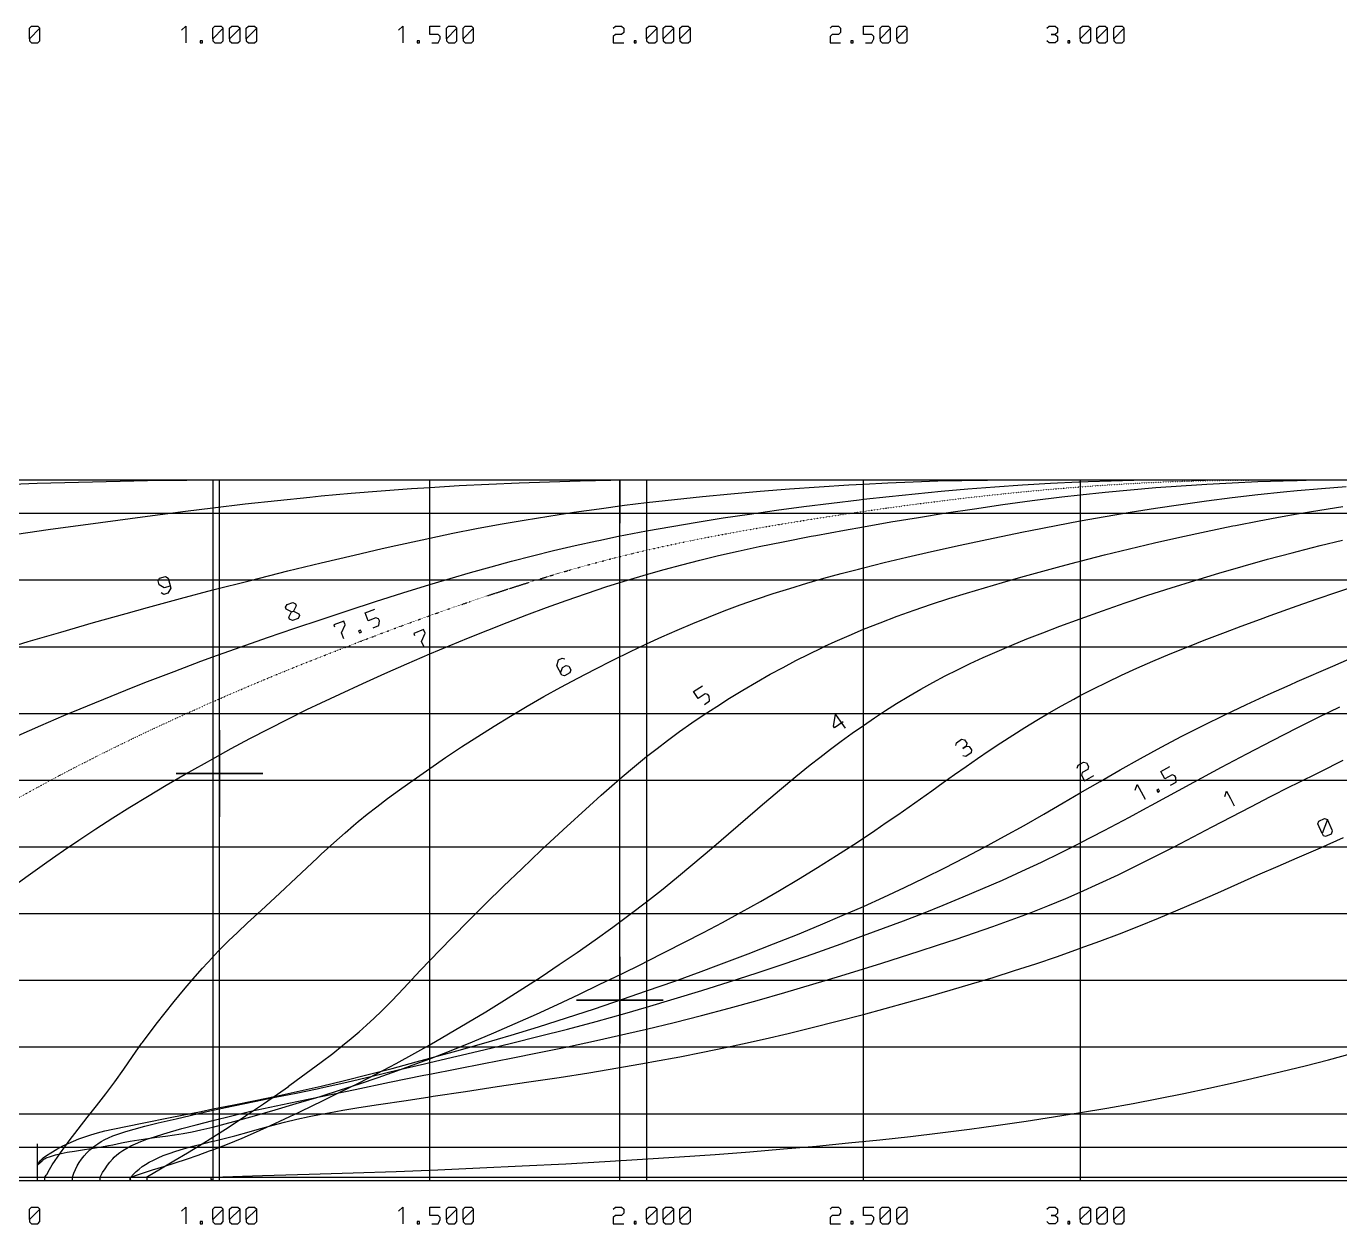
# Model space of a CAD drawing. Header units: millimetres. Extents: x -75152 to 353425, y 12138 to 222005.
# Drawn here: x 190483 to 210168, y 131569 to 149519 of the extents above; entities that cross this region are included whole.
import ezdxf

# ---------------------------------------------------------------- set-up
doc = ezdxf.new("R2010")
doc.units = ezdxf.units.MM
doc.linetypes.add('ACAD_ISO02W100', pattern=[15, 12, -3])
doc.linetypes.add('ACAD_ISO07W100', pattern=[3.5, 0.5, -3])
doc.layers.add('11', color=7, linetype='Continuous')

# ---------------------------------------------------------------- blocks, each defined once
blk = doc.blocks.new('A$C3242291E')
at = {"layer": '11', "color": 7, "linetype": 'Continuous'}
for points in [[(12305, 42462), (12305, 42619), (12305, 42619), (12337, 42649), (12337, 42649), (12430, 42649), (12430, 42649), (12462, 42619), (12462, 42619), (12305, 42462), (12305, 42462), (12305, 42429), (12305, 42429), (12337, 42399), (12337, 42399), (12430, 42399), (12430, 42399), (12462, 42432), (12462, 42432), (12462, 42619)], [(12305, 42462), (12305, 42619), (12305, 42619), (12337, 42649), (12337, 42649), (12430, 42649), (12430, 42649), (12462, 42619), (12462, 42619), (12305, 42462), (12305, 42462), (12305, 42429), (12305, 42429), (12337, 42399), (12337, 42399), (12430, 42399), (12430, 42399), (12462, 42432), (12462, 42432), (12462, 42619)], [(14587, 42589), (14650, 42649), (14650, 42649), (14650, 42524), (14650, 42399)], [(14587, 42589), (14650, 42649), (14650, 42649), (14650, 42524), (14650, 42399)], [(15055, 42462), (15055, 42619), (15055, 42619), (15087, 42649), (15087, 42649), (15180, 42649), (15180, 42649), (15212, 42619), (15212, 42619), (15055, 42462), (15055, 42462), (15055, 42429), (15055, 42429), (15087, 42399), (15087, 42399), (15180, 42399), (15180, 42399), (15212, 42432), (15212, 42432), (15212, 42619)], [(15055, 42462), (15055, 42619), (15055, 42619), (15087, 42649), (15087, 42649), (15180, 42649), (15180, 42649), (15212, 42619), (15212, 42619), (15055, 42462), (15055, 42462), (15055, 42429), (15055, 42429), (15087, 42399), (15087, 42399), (15180, 42399), (15180, 42399), (15212, 42432), (15212, 42432), (15212, 42619)], [(15305, 42462), (15305, 42619), (15305, 42619), (15337, 42649), (15337, 42649), (15430, 42649), (15430, 42649), (15462, 42619), (15462, 42619), (15305, 42462), (15305, 42462), (15305, 42429), (15305, 42429), (15337, 42399), (15337, 42399), (15430, 42399), (15430, 42399), (15462, 42432), (15462, 42432), (15462, 42619)], [(15305, 42462), (15305, 42619), (15305, 42619), (15337, 42649), (15337, 42649), (15430, 42649), (15430, 42649), (15462, 42619), (15462, 42619), (15305, 42462), (15305, 42462), (15305, 42429), (15305, 42429), (15337, 42399), (15337, 42399), (15430, 42399), (15430, 42399), (15462, 42432), (15462, 42432), (15462, 42619)], [(15555, 42462), (15555, 42619), (15555, 42619), (15587, 42649), (15587, 42649), (15680, 42649), (15680, 42649), (15712, 42619), (15712, 42619), (15555, 42462), (15555, 42462), (15555, 42429), (15555, 42429), (15587, 42399), (15587, 42399), (15680, 42399), (15680, 42399), (15712, 42432), (15712, 42432), (15712, 42619)], [(15555, 42462), (15555, 42619), (15555, 42619), (15587, 42649), (15587, 42649), (15680, 42649), (15680, 42649), (15712, 42619), (15712, 42619), (15555, 42462), (15555, 42462), (15555, 42429), (15555, 42429), (15587, 42399), (15587, 42399), (15680, 42399), (15680, 42399), (15712, 42432), (15712, 42432), (15712, 42619)], [(17837, 42589), (17900, 42649), (17900, 42649), (17900, 42524), (17900, 42399)], [(17837, 42589), (17900, 42649), (17900, 42649), (17900, 42524), (17900, 42399)], [(18337, 42399), (18430, 42399), (18430, 42399), (18462, 42462), (18462, 42462), (18462, 42494), (18462, 42494), (18430, 42524), (18430, 42524), (18305, 42524), (18305, 42524), (18305, 42649), (18305, 42649), (18462, 42649)], [(18337, 42399), (18430, 42399), (18430, 42399), (18462, 42462), (18462, 42462), (18462, 42494), (18462, 42494), (18430, 42524), (18430, 42524), (18305, 42524), (18305, 42524), (18305, 42649), (18305, 42649), (18462, 42649)], [(18555, 42462), (18555, 42619), (18555, 42619), (18587, 42649), (18587, 42649), (18680, 42649), (18680, 42649), (18712, 42619), (18712, 42619), (18555, 42462), (18555, 42462), (18555, 42429), (18555, 42429), (18587, 42399), (18587, 42399), (18680, 42399), (18680, 42399), (18712, 42432), (18712, 42432), (18712, 42619)], [(18555, 42462), (18555, 42619), (18555, 42619), (18587, 42649), (18587, 42649), (18680, 42649), (18680, 42649), (18712, 42619), (18712, 42619), (18555, 42462), (18555, 42462), (18555, 42429), (18555, 42429), (18587, 42399), (18587, 42399), (18680, 42399), (18680, 42399), (18712, 42432), (18712, 42432), (18712, 42619)], [(18805, 42462), (18805, 42619), (18805, 42619), (18837, 42649), (18837, 42649), (18930, 42649), (18930, 42649), (18962, 42619), (18962, 42619), (18805, 42462), (18805, 42462), (18805, 42429), (18805, 42429), (18837, 42399), (18837, 42399), (18930, 42399), (18930, 42399), (18962, 42432), (18962, 42432), (18962, 42619)], [(18805, 42462), (18805, 42619), (18805, 42619), (18837, 42649), (18837, 42649), (18930, 42649), (18930, 42649), (18962, 42619), (18962, 42619), (18805, 42462), (18805, 42462), (18805, 42429), (18805, 42429), (18837, 42399), (18837, 42399), (18930, 42399), (18930, 42399), (18962, 42432), (18962, 42432), (18962, 42619)], [(21055, 42619), (21087, 42649), (21087, 42649), (21180, 42649), (21180, 42649), (21212, 42619), (21212, 42619), (21212, 42557), (21212, 42557), (21180, 42524), (21180, 42524), (21087, 42524), (21087, 42524), (21055, 42494), (21055, 42494), (21055, 42399), (21055, 42399), (21212, 42399)], [(21055, 42619), (21087, 42649), (21087, 42649), (21180, 42649), (21180, 42649), (21212, 42619), (21212, 42619), (21212, 42557), (21212, 42557), (21180, 42524), (21180, 42524), (21087, 42524), (21087, 42524), (21055, 42494), (21055, 42494), (21055, 42399), (21055, 42399), (21212, 42399)], [(21555, 42462), (21555, 42619), (21555, 42619), (21587, 42649), (21587, 42649), (21680, 42649), (21680, 42649), (21712, 42619), (21712, 42619), (21555, 42462), (21555, 42462), (21555, 42429), (21555, 42429), (21587, 42399), (21587, 42399), (21680, 42399), (21680, 42399), (21712, 42432), (21712, 42432), (21712, 42619)], [(21555, 42462), (21555, 42619), (21555, 42619), (21587, 42649), (21587, 42649), (21680, 42649), (21680, 42649), (21712, 42619), (21712, 42619), (21555, 42462), (21555, 42462), (21555, 42429), (21555, 42429), (21587, 42399), (21587, 42399), (21680, 42399), (21680, 42399), (21712, 42432), (21712, 42432), (21712, 42619)], [(21805, 42462), (21805, 42619), (21805, 42619), (21837, 42649), (21837, 42649), (21930, 42649), (21930, 42649), (21962, 42619), (21962, 42619), (21805, 42462), (21805, 42462), (21805, 42429), (21805, 42429), (21837, 42399), (21837, 42399), (21930, 42399), (21930, 42399), (21962, 42432), (21962, 42432), (21962, 42619)], [(21805, 42462), (21805, 42619), (21805, 42619), (21837, 42649), (21837, 42649), (21930, 42649), (21930, 42649), (21962, 42619), (21962, 42619), (21805, 42462), (21805, 42462), (21805, 42429), (21805, 42429), (21837, 42399), (21837, 42399), (21930, 42399), (21930, 42399), (21962, 42432), (21962, 42432), (21962, 42619)], [(22055, 42462), (22055, 42619), (22055, 42619), (22087, 42649), (22087, 42649), (22180, 42649), (22180, 42649), (22212, 42619), (22212, 42619), (22055, 42462), (22055, 42462), (22055, 42429), (22055, 42429), (22087, 42399), (22087, 42399), (22180, 42399), (22180, 42399), (22212, 42432), (22212, 42432), (22212, 42619)], [(22055, 42462), (22055, 42619), (22055, 42619), (22087, 42649), (22087, 42649), (22180, 42649), (22180, 42649), (22212, 42619), (22212, 42619), (22055, 42462), (22055, 42462), (22055, 42429), (22055, 42429), (22087, 42399), (22087, 42399), (22180, 42399), (22180, 42399), (22212, 42432), (22212, 42432), (22212, 42619)], [(24305, 42619), (24337, 42649), (24337, 42649), (24430, 42649), (24430, 42649), (24462, 42619), (24462, 42619), (24462, 42557), (24462, 42557), (24430, 42524), (24430, 42524), (24337, 42524), (24337, 42524), (24305, 42494), (24305, 42494), (24305, 42399), (24305, 42399), (24462, 42399)], [(24305, 42619), (24337, 42649), (24337, 42649), (24430, 42649), (24430, 42649), (24462, 42619), (24462, 42619), (24462, 42557), (24462, 42557), (24430, 42524), (24430, 42524), (24337, 42524), (24337, 42524), (24305, 42494), (24305, 42494), (24305, 42399), (24305, 42399), (24462, 42399)], [(24837, 42399), (24930, 42399), (24930, 42399), (24962, 42462), (24962, 42462), (24962, 42494), (24962, 42494), (24930, 42524), (24930, 42524), (24805, 42524), (24805, 42524), (24805, 42649), (24805, 42649), (24962, 42649)], [(24837, 42399), (24930, 42399), (24930, 42399), (24962, 42462), (24962, 42462), (24962, 42494), (24962, 42494), (24930, 42524), (24930, 42524), (24805, 42524), (24805, 42524), (24805, 42649), (24805, 42649), (24962, 42649)], [(25055, 42462), (25055, 42619), (25055, 42619), (25087, 42649), (25087, 42649), (25180, 42649), (25180, 42649), (25212, 42619), (25212, 42619), (25055, 42462), (25055, 42462), (25055, 42429), (25055, 42429), (25087, 42399), (25087, 42399), (25180, 42399), (25180, 42399), (25212, 42432), (25212, 42432), (25212, 42619)], [(25055, 42462), (25055, 42619), (25055, 42619), (25087, 42649), (25087, 42649), (25180, 42649), (25180, 42649), (25212, 42619), (25212, 42619), (25055, 42462), (25055, 42462), (25055, 42429), (25055, 42429), (25087, 42399), (25087, 42399), (25180, 42399), (25180, 42399), (25212, 42432), (25212, 42432), (25212, 42619)], [(25305, 42462), (25305, 42619), (25305, 42619), (25337, 42649), (25337, 42649), (25430, 42649), (25430, 42649), (25462, 42619), (25462, 42619), (25305, 42462), (25305, 42462), (25305, 42429), (25305, 42429), (25337, 42399), (25337, 42399), (25430, 42399), (25430, 42399), (25462, 42432), (25462, 42432), (25462, 42619)], [(25305, 42462), (25305, 42619), (25305, 42619), (25337, 42649), (25337, 42649), (25430, 42649), (25430, 42649), (25462, 42619), (25462, 42619), (25305, 42462), (25305, 42462), (25305, 42429), (25305, 42429), (25337, 42399), (25337, 42399), (25430, 42399), (25430, 42399), (25462, 42432), (25462, 42432), (25462, 42619)], [(27555, 42619), (27587, 42649), (27587, 42649), (27680, 42649), (27680, 42649), (27712, 42619), (27712, 42619), (27712, 42557), (27712, 42557), (27680, 42524), (27680, 42524), (27617, 42524), (27617, 42524), (27680, 42524), (27680, 42524), (27712, 42494), (27712, 42494), (27712, 42432), (27712, 42432), (27680, 42399), (27680, 42399), (27587, 42399), (27587, 42399), (27555, 42432)], [(27555, 42619), (27587, 42649), (27587, 42649), (27680, 42649), (27680, 42649), (27712, 42619), (27712, 42619), (27712, 42557), (27712, 42557), (27680, 42524), (27680, 42524), (27617, 42524), (27617, 42524), (27680, 42524), (27680, 42524), (27712, 42494), (27712, 42494), (27712, 42432), (27712, 42432), (27680, 42399), (27680, 42399), (27587, 42399), (27587, 42399), (27555, 42432)], [(28055, 42462), (28055, 42619), (28055, 42619), (28087, 42649), (28087, 42649), (28180, 42649), (28180, 42649), (28212, 42619), (28212, 42619), (28055, 42462), (28055, 42462), (28055, 42429), (28055, 42429), (28087, 42399), (28087, 42399), (28180, 42399), (28180, 42399), (28212, 42432), (28212, 42432), (28212, 42619)], [(28055, 42462), (28055, 42619), (28055, 42619), (28087, 42649), (28087, 42649), (28180, 42649), (28180, 42649), (28212, 42619), (28212, 42619), (28055, 42462), (28055, 42462), (28055, 42429), (28055, 42429), (28087, 42399), (28087, 42399), (28180, 42399), (28180, 42399), (28212, 42432), (28212, 42432), (28212, 42619)], [(28305, 42462), (28305, 42619), (28305, 42619), (28337, 42649), (28337, 42649), (28430, 42649), (28430, 42649), (28462, 42619), (28462, 42619), (28305, 42462), (28305, 42462), (28305, 42429), (28305, 42429), (28337, 42399), (28337, 42399), (28430, 42399), (28430, 42399), (28462, 42432), (28462, 42432), (28462, 42619)], [(28305, 42462), (28305, 42619), (28305, 42619), (28337, 42649), (28337, 42649), (28430, 42649), (28430, 42649), (28462, 42619), (28462, 42619), (28305, 42462), (28305, 42462), (28305, 42429), (28305, 42429), (28337, 42399), (28337, 42399), (28430, 42399), (28430, 42399), (28462, 42432), (28462, 42432), (28462, 42619)], [(28555, 42462), (28555, 42619), (28555, 42619), (28587, 42649), (28587, 42649), (28680, 42649), (28680, 42649), (28712, 42619), (28712, 42619), (28555, 42462), (28555, 42462), (28555, 42429), (28555, 42429), (28587, 42399), (28587, 42399), (28680, 42399), (28680, 42399), (28712, 42432), (28712, 42432), (28712, 42619)], [(28555, 42462), (28555, 42619), (28555, 42619), (28587, 42649), (28587, 42649), (28680, 42649), (28680, 42649), (28712, 42619), (28712, 42619), (28555, 42462), (28555, 42462), (28555, 42429), (28555, 42429), (28587, 42399), (28587, 42399), (28680, 42399), (28680, 42399), (28712, 42432), (28712, 42432), (28712, 42619)], [(14867, 42399), (14900, 42399), (14900, 42399), (14900, 42432), (14900, 42432), (14867, 42432), (14867, 42432), (14867, 42399), (14867, 42399), (14900, 42399)], [(14867, 42399), (14900, 42399), (14900, 42399), (14900, 42432), (14900, 42432), (14867, 42432), (14867, 42432), (14867, 42399), (14867, 42399), (14900, 42399)], [(18117, 42399), (18150, 42399), (18150, 42399), (18150, 42432), (18150, 42432), (18117, 42432), (18117, 42432), (18117, 42399), (18117, 42399), (18150, 42399)], [(18117, 42399), (18150, 42399), (18150, 42399), (18150, 42432), (18150, 42432), (18117, 42432), (18117, 42432), (18117, 42399), (18117, 42399), (18150, 42399)], [(21367, 42399), (21400, 42399), (21400, 42399), (21400, 42432), (21400, 42432), (21367, 42432), (21367, 42432), (21367, 42399), (21367, 42399), (21400, 42399)], [(21367, 42399), (21400, 42399), (21400, 42399), (21400, 42432), (21400, 42432), (21367, 42432), (21367, 42432), (21367, 42399), (21367, 42399), (21400, 42399)], [(24617, 42399), (24650, 42399), (24650, 42399), (24650, 42432), (24650, 42432), (24617, 42432), (24617, 42432), (24617, 42399), (24617, 42399), (24650, 42399)], [(24617, 42399), (24650, 42399), (24650, 42399), (24650, 42432), (24650, 42432), (24617, 42432), (24617, 42432), (24617, 42399), (24617, 42399), (24650, 42399)], [(27867, 42399), (27900, 42399), (27900, 42399), (27900, 42432), (27900, 42432), (27867, 42432), (27867, 42432), (27867, 42399), (27867, 42399), (27900, 42399)], [(27867, 42399), (27900, 42399), (27900, 42399), (27900, 42432), (27900, 42432), (27867, 42432), (27867, 42432), (27867, 42399), (27867, 42399), (27900, 42399)], [(4990, 35849), (77855, 35849)], [(5255, 25350), (5255, 35360), (5811, 35412), (6372, 35460), (6938, 35505), (7509, 35547), (8084, 35586), (8555, 35616), (9261, 35657), (9982, 35695), (10719, 35731), (11467, 35763), (11805, 35777), (12423, 35799), (13043, 35817), (13666, 35832), (14075, 35839), (14663, 35846), (15008, 35848)], [(11805, 34992), (12586, 35104), (13373, 35213), (14075, 35308), (14645, 35381), (15055, 35432), (15539, 35489), (16024, 35542), (16510, 35592), (16680, 35608), (17126, 35649), (17578, 35685), (18033, 35719), (18305, 35737), (18746, 35764), (19193, 35787), (19646, 35806), (20102, 35822), (20560, 35834), (21019, 35843), (21475, 35848), (21520, 35848)], [(11805, 33277), (12289, 33425), (12775, 33569), (13265, 33711), (13756, 33849), (14075, 33937), (14568, 34071), (15055, 34200), (15617, 34343), (16181, 34484), (16680, 34606), (17172, 34723), (17592, 34821), (17799, 34867), (18190, 34953), (18305, 34977), (18653, 35050), (19004, 35119), (19360, 35185), (19721, 35248), (20089, 35308), (20463, 35365), (20842, 35418), (21223, 35468), (21555, 35509), (21971, 35556), (22392, 35600), (22820, 35641), (23255, 35679), (23696, 35714), (24139, 35746), (24584, 35774), (24805, 35786), (25172, 35805), (25549, 35820), (25918, 35833), (26278, 35842), (26663, 35847), (26836, 35848)], [(12138, 32017), (12478, 32167), (12824, 32316), (13175, 32463), (13529, 32608), (13860, 32741), (14075, 32825), (14473, 32979), (14876, 33130), (15055, 33196), (15464, 33343), (15874, 33486), (16285, 33625), (16680, 33757), (17084, 33891), (17491, 34024), (17902, 34155), (18305, 34279), (18611, 34370), (18917, 34459), (19224, 34545), (19533, 34629), (19845, 34711), (20161, 34789), (20483, 34865), (20811, 34937), (20837, 34942), (21136, 35004), (21448, 35064), (21555, 35085), (21933, 35153), (22314, 35218), (22702, 35279), (23098, 35338), (23502, 35395), (23912, 35450), (24326, 35502), (24740, 35551), (24805, 35558), (25192, 35601), (25581, 35641), (25972, 35679), (26370, 35713), (26774, 35745), (27187, 35774), (27607, 35798), (28032, 35818), (28055, 35819), (28175, 35824), (28515, 35835), (28855, 35843), (29196, 35848), (29311, 35848)], [(12034, 29733), (12286, 29917), (12568, 30119), (12703, 30214), (12818, 30294), (13047, 30450), (13301, 30619), (13556, 30783), (13813, 30945), (14075, 31105), (14357, 31273), (14641, 31437), (14928, 31599), (15055, 31670), (15331, 31821), (15609, 31971), (15892, 32119), (16177, 32264), (16464, 32406), (16680, 32509), (16958, 32639), (17302, 32796), (17634, 32946), (17962, 33091), (18305, 33240), (18595, 33362), (18885, 33482), (19176, 33598), (19467, 33713), (19760, 33825), (20055, 33935), (20352, 34043), (20653, 34148), (20959, 34249), (21268, 34347), (21555, 34433), (21817, 34507), (22082, 34578), (22353, 34647), (22632, 34714), (22926, 34781), (23244, 34849), (23602, 34923), (24023, 35004), (24093, 35018), (24522, 35097), (24805, 35148), (25216, 35220), (25629, 35288), (26045, 35354), (26467, 35418), (26896, 35480), (27334, 35538), (27778, 35593), (28055, 35625), (28430, 35664), (28808, 35700), (29187, 35733), (29568, 35761), (29950, 35786), (30332, 35806), (30715, 35823), (31097, 35835), (31305, 35840), (31442, 35843), (31788, 35848), (31908, 35848)], [(12425, 25350), (12425, 25582), (12466, 25618), (12496, 25644), (12503, 25650), (12523, 25666), (12530, 25670), (12544, 25679), (12555, 25685), (12623, 25708), (12697, 25730), (12780, 25750), (12874, 25770), (12984, 25789), (13129, 25810), (13262, 25830), (13386, 25850), (13491, 25870), (13555, 25884), (13685, 25911), (13816, 25935), (13948, 25957), (14080, 25977), (14213, 25996), (14345, 26014), (14479, 26034), (14612, 26054), (14745, 26078), (14877, 26105), (15010, 26135), (15055, 26147), (15368, 26230), (15680, 26317), (15991, 26408), (16302, 26500), (16612, 26593), (16680, 26613), (16969, 26704), (17252, 26796), (17531, 26892), (17811, 26991), (18095, 27094), (18305, 27172), (18626, 27297), (18946, 27426), (19266, 27561), (19585, 27699), (19904, 27842), (20222, 27988), (20539, 28137), (20856, 28288), (21172, 28442), (21487, 28597), (21555, 28631), (21839, 28774), (22123, 28919), (22407, 29066), (22691, 29217), (22975, 29371), (23260, 29530), (23545, 29694), (23831, 29863), (24116, 30037), (24401, 30217), (24661, 30385), (24805, 30480), (24977, 30596), (25148, 30713), (25318, 30831), (25489, 30950), (25659, 31069), (25829, 31190), (26000, 31311), (26171, 31432), (26343, 31553), (26516, 31673), (26691, 31792), (26866, 31909), (27044, 32025), (27223, 32138), (27404, 32248), (27586, 32356), (27771, 32461), (27956, 32563), (28055, 32615), (28252, 32717), (28458, 32819), (28674, 32922), (28902, 33025), (29144, 33132), (29404, 33242), (29689, 33358), (29913, 33447), (30230, 33569), (30468, 33658), (30757, 33764), (30899, 33816), (31305, 33962), (31603, 34066), (31901, 34168), (32201, 34268)], [(12425, 25350), (12425, 25582), (12444, 25608), (12472, 25645), (12493, 25668), (12512, 25686), (12532, 25702), (12555, 25718), (12560, 25721), (12625, 25761), (12718, 25816), (12808, 25865), (12887, 25904), (12966, 25939), (13048, 25972), (13135, 26004), (13227, 26034), (13328, 26063), (13437, 26091), (13555, 26119), (13998, 26207), (14439, 26295), (14880, 26384), (15055, 26420), (15371, 26483), (15687, 26546), (16003, 26611), (16319, 26679), (16635, 26752), (16680, 26763), (17030, 26846), (17383, 26935), (17740, 27028), (18102, 27126), (18305, 27181), (18709, 27293), (19115, 27408), (19524, 27528), (19937, 27653), (20354, 27785), (20774, 27922), (21195, 28064), (21555, 28188), (21976, 28337), (22375, 28482), (22598, 28565), (22678, 28594), (23077, 28746), (23455, 28893), (23815, 29037), (24159, 29179), (24488, 29319), (24805, 29457), (25112, 29596), (25418, 29738), (25722, 29884), (26023, 30034), (26323, 30188), (26621, 30345), (26917, 30507), (27212, 30671), (27506, 30839), (27800, 31010), (28055, 31158), (28353, 31330), (28654, 31502), (28958, 31674), (29266, 31842), (29579, 32008), (29897, 32170), (30219, 32327), (30544, 32481), (30871, 32631), (31199, 32778), (31305, 32825), (31837, 33059), (32294, 33257)], [(12538, 25350), (12538, 25399), (12547, 25412), (12559, 25429), (12565, 25439), (12607, 25512), (12647, 25580), (12772, 25762), (12902, 25941), (13036, 26118), (13173, 26293), (13312, 26468), (13449, 26646), (13585, 26828), (13719, 27016), (13852, 27207), (13988, 27400), (13995, 27410), (14075, 27518), (14205, 27692), (14339, 27863), (14475, 28033), (14613, 28201), (14755, 28367), (14900, 28530), (15048, 28691), (15055, 28698), (15171, 28819), (15291, 28941), (15422, 29067), (15574, 29209), (15780, 29397), (16060, 29653), (16304, 29882), (16384, 29957), (16623, 30184), (16680, 30238), (16868, 30409), (17038, 30560), (17163, 30669), (17233, 30728), (17367, 30837), (17512, 30951), (17672, 31072), (17850, 31203), (18056, 31350), (18305, 31524), (18543, 31688), (18782, 31848), (19024, 32005), (19269, 32159), (19515, 32309), (19764, 32456), (20015, 32600), (20268, 32740), (20524, 32877), (20782, 33011), (21041, 33143), (21057, 33150), (21304, 33272), (21555, 33390), (21784, 33496), (22015, 33598), (22247, 33698), (22481, 33794), (22718, 33886), (22959, 33976), (23203, 34061), (23450, 34144), (23701, 34223), (23956, 34300), (24213, 34374), (24471, 34444), (24732, 34513), (24805, 34532), (25117, 34610), (25453, 34691), (25826, 34777), (26253, 34872), (26751, 34978), (27205, 35072), (27309, 35093), (27691, 35168), (28055, 35236), (28428, 35302), (28803, 35365), (29181, 35425), (29562, 35481), (29944, 35534), (30329, 35583), (30714, 35629), (31100, 35670), (31305, 35690), (31671, 35722), (32040, 35751)], [(12952, 25350), (12953, 25366), (12953, 25383), (12951, 25399), (12972, 25455), (12996, 25511), (13023, 25565), (13053, 25618), (13087, 25668), (13125, 25717), (13167, 25763), (13213, 25806), (13261, 25847), (13267, 25852), (13284, 25865), (13331, 25898), (13382, 25930), (13436, 25960), (13493, 25988), (13555, 26015), (13644, 26047), (13750, 26081), (13878, 26118), (14036, 26160), (14236, 26210), (14505, 26274), (14944, 26375), (15055, 26400), (15366, 26467), (15678, 26531), (15990, 26594), (16303, 26657), (16616, 26723), (16680, 26736), (17061, 26822), (17445, 26911), (17833, 27004), (18225, 27097), (18305, 27116), (18710, 27211), (19118, 27307), (19530, 27406), (19947, 27509), (20370, 27618), (20798, 27732), (21230, 27853), (21555, 27947), (21967, 28070), (22381, 28196), (22795, 28327), (23212, 28462), (23630, 28602), (24051, 28747), (24473, 28896), (24805, 29018), (25105, 29129), (25405, 29242), (25704, 29357), (26002, 29475), (26299, 29597), (26594, 29722), (26888, 29850), (27181, 29982), (27471, 30119), (27760, 30259), (28047, 30403), (28055, 30407), (28414, 30595), (28790, 30794), (29049, 30934), (29121, 30973), (29757, 31319), (30172, 31544), (30549, 31744), (30934, 31944), (31305, 32132), (31625, 32291), (31946, 32446)], [(13819, 25350), (13817, 25355), (13816, 25361), (13815, 25367), (13815, 25373), (13815, 25380), (13816, 25386), (13817, 25391), (13818, 25397), (13819, 25399), (13984, 25453), (14151, 25506), (14319, 25558), (14490, 25612), (14661, 25667), (14834, 25727), (15007, 25790), (15055, 25808), (15276, 25894), (15493, 25983), (15708, 26076), (15921, 26172), (16133, 26271), (16347, 26372), (16562, 26476), (16680, 26533), (16959, 26669), (17238, 26808), (17519, 26952), (17800, 27102), (18084, 27257), (18305, 27382), (18587, 27544), (18868, 27709), (19147, 27878), (19424, 28049), (19700, 28224), (19973, 28402), (20245, 28583), (20515, 28767), (20782, 28954), (21048, 29145), (21311, 29340), (21555, 29525), (21777, 29701), (22004, 29886), (22247, 30088), (22527, 30326), (22927, 30669), (23218, 30918), (23259, 30953), (23548, 31197), (23794, 31401), (24009, 31577), (24151, 31690), (24309, 31812), (24471, 31933), (24637, 32052), (24805, 32169), (24972, 32282), (25138, 32391), (25302, 32495), (25484, 32605), (25665, 32711), (25846, 32812), (26029, 32910), (26215, 33004), (26405, 33097), (26601, 33188), (26807, 33279), (27027, 33373), (27254, 33465), (27494, 33559), (27750, 33656), (28055, 33768), (28389, 33888), (28727, 34004), (29069, 34119), (29416, 34231), (29770, 34342), (30130, 34451), (30495, 34557), (30862, 34659), (31231, 34757), (31305, 34776), (31651, 34864), (31986, 34945)], [(14070, 25350), (14070, 25399), (14071, 25398), (14071, 25399), (14071, 25399), (14071, 25399), (14070, 25400), (14070, 25400), (14070, 25400), (14070, 25401), (14070, 25401), (14070, 25402), (14070, 25402), (14070, 25402), (14071, 25403), (14071, 25403), (14071, 25404), (14071, 25405), (14072, 25405), (14073, 25406), (14074, 25407), (14075, 25408), (14272, 25523), (14471, 25641), (14674, 25761), (14882, 25888), (15055, 25998), (15297, 26152), (15546, 26316), (15816, 26498), (16023, 26640), (16187, 26757), (16190, 26759), (16304, 26844), (16680, 27123), (16851, 27253), (16997, 27369), (17127, 27475), (17247, 27577), (17360, 27678), (17471, 27780), (17581, 27887), (17735, 28042), (17916, 28230), (18098, 28424), (18168, 28498), (18305, 28644), (18631, 28979), (18899, 29253), (19143, 29497), (19411, 29759), (19683, 30021), (19975, 30297), (20307, 30604), (20699, 30963), (20876, 31123), (20995, 31229), (21188, 31397), (21374, 31554), (21555, 31701), (21712, 31825), (21871, 31945), (22050, 32077), (22232, 32206), (22419, 32333), (22606, 32455), (22798, 32577), (22996, 32697), (23200, 32817), (23409, 32935), (23600, 33039), (23793, 33140), (23987, 33238), (24182, 33333), (24227, 33355), (24382, 33426), (24589, 33518), (24805, 33610), (25055, 33709), (25308, 33805), (25564, 33896), (25823, 33984), (26085, 34069), (26350, 34151), (26618, 34232), (26889, 34312), (27163, 34390), (27438, 34466), (27714, 34542), (27991, 34616), (28055, 34633), (28420, 34727), (28790, 34818), (29165, 34907), (29548, 34993), (29939, 35077), (30342, 35160), (30383, 35168), (30733, 35236), (31081, 35301), (31305, 35341), (31646, 35398), (31990, 35452)], [(15055, 35849), (15055, 25349)], [(18305, 25349), (18305, 35849)], [(21155, 35848), (21155, 35199), (21155, 35848)], [(21555, 35849), (21555, 25349)], [(24805, 25349), (24805, 35849)], [(28055, 35849), (28055, 25349)], [(13365, 25350), (13367, 25368), (13366, 25388), (13365, 25399), (13402, 25465), (13439, 25523), (13475, 25576), (13512, 25624), (13549, 25667), (13555, 25674), (13577, 25696), (13616, 25732), (13660, 25766), (13708, 25799), (13764, 25832), (13828, 25866), (13895, 25897), (13974, 25930), (14068, 25965), (14181, 26004), (14318, 26047), (14418, 26077), (14588, 26125), (14803, 26183), (15055, 26249), (15338, 26319), (15623, 26386), (15909, 26448), (16196, 26508), (16484, 26566), (16680, 26605), (17189, 26711), (17700, 26819), (18217, 26924), (18305, 26942), (18710, 27021), (19117, 27101), (19528, 27181), (19946, 27264), (20372, 27351), (20806, 27445), (21246, 27544), (21555, 27617), (21967, 27718), (22380, 27823), (22794, 27932), (23210, 28046), (23627, 28164), (24047, 28288), (24468, 28415), (24805, 28520), (25083, 28607), (25361, 28695), (25639, 28784), (25917, 28874), (26194, 28965), (26471, 29059), (26746, 29155), (27021, 29254), (27295, 29356), (27567, 29463), (27837, 29574), (28055, 29668), (28338, 29797), (28620, 29930), (28902, 30067), (29182, 30207), (29464, 30351), (29746, 30498), (30032, 30647), (30320, 30798), (30611, 30950), (30906, 31101), (31202, 31252), (31305, 31303), (31648, 31474), (31992, 31646)], [(4990, 35349), (77855, 35349)], [(13824, 25350), (13822, 25356), (13821, 25362), (13821, 25369), (13821, 25375), (13821, 25381), (13821, 25388), (13822, 25394), (13824, 25399), (13864, 25442), (13906, 25482), (13951, 25519), (13998, 25555), (14048, 25589), (14103, 25622), (14163, 25654), (14233, 25687), (14312, 25720), (14400, 25754), (14500, 25787), (14616, 25823), (14753, 25860), (14922, 25903), (15055, 25935), (15087, 25942), (15224, 25976), (15383, 26018), (15598, 26078), (15720, 26113), (15938, 26173), (16131, 26223), (16316, 26267), (16498, 26306), (16680, 26342), (16795, 26364), (17003, 26402), (17244, 26442), (17536, 26487), (17950, 26549), (18305, 26602), (18357, 26610), (18839, 26683), (19318, 26755), (19788, 26824), (20245, 26893), (20690, 26962), (21125, 27034), (21555, 27110), (21661, 27129), (22054, 27203), (22400, 27271), (22740, 27341), (22991, 27395), (23331, 27471), (23679, 27553), (24037, 27640), (24411, 27734), (24805, 27837), (25130, 27925), (25455, 28015), (25779, 28106), (26103, 28200), (26426, 28295), (26749, 28392), (27070, 28493), (27391, 28597), (27711, 28705), (28028, 28819), (28055, 28829), (28348, 28935), (28641, 29046), (28933, 29161), (29226, 29280), (29520, 29403), (29815, 29531), (30114, 29661), (30414, 29794), (30717, 29927), (31022, 30060), (31305, 30182), (31653, 30334), (32001, 30490)], [(4990, 34349), (77855, 34349)], [(14417, 34258), (14326, 34233), (14326, 34233), (14249, 34277), (14249, 34277), (14233, 34337), (14233, 34337), (14256, 34375), (14256, 34375), (14345, 34399), (14345, 34399), (14385, 34378), (14385, 34378), (14426, 34226), (14426, 34226), (14382, 34150), (14382, 34150), (14321, 34133), (14321, 34133), (14281, 34156)], [(15055, 25349), (15053, 25349), (15051, 25350), (15049, 25350), (15048, 25350), (15046, 25351), (15045, 25351), (15043, 25352), (15042, 25353), (15040, 25354), (15039, 25355), (15038, 25356), (15037, 25357), (15036, 25358), (15035, 25359), (15034, 25360), (15034, 25361), (15033, 25363), (15032, 25364), (15032, 25366), (15031, 25367), (15031, 25368), (15031, 25370), (15030, 25371), (15030, 25373), (15030, 25374), (15030, 25376), (15030, 25377), (15031, 25379), (15031, 25380), (15031, 25381), (15032, 25383), (15032, 25384), (15033, 25386), (15034, 25387), (15034, 25388), (15035, 25389), (15036, 25391), (15037, 25392), (15038, 25393), (15039, 25394), (15040, 25395), (15042, 25396), (15043, 25396), (15045, 25397), (15046, 25398), (15048, 25398), (15049, 25399), (15051, 25399), (15053, 25399), (15055, 25399), (15800, 25420), (16497, 25440), (17160, 25462), (17800, 25484), (18429, 25509), (19057, 25536), (19692, 25566), (20345, 25599), (20929, 25631), (21496, 25665), (22047, 25701), (22582, 25739), (23102, 25778), (23608, 25820), (24101, 25864), (24582, 25910), (25051, 25958), (25509, 26009), (25956, 26062), (26394, 26118), (26822, 26176), (27242, 26237), (27654, 26300), (28058, 26365), (28455, 26433), (28845, 26504), (29229, 26577), (29607, 26653), (29980, 26731), (30347, 26812), (30710, 26895), (31069, 26980), (31423, 27068), (31773, 27158), (32120, 27250)], [(16235, 33872), (16156, 33911), (16156, 33911), (16146, 33942), (16146, 33942), (16167, 33981), (16167, 33981), (16255, 34010), (16255, 34010), (16295, 33992), (16295, 33992), (16305, 33961), (16305, 33961), (16266, 33882), (16266, 33882), (16345, 33843), (16345, 33843), (16355, 33815), (16355, 33815), (16334, 33773), (16334, 33773), (16247, 33744), (16247, 33744), (16205, 33764), (16205, 33764), (16196, 33793), (16196, 33793), (16235, 33872), (16235, 33872), (16266, 33882)], [(17456, 33634), (17543, 33667), (17543, 33667), (17551, 33737), (17551, 33737), (17539, 33768), (17539, 33768), (17498, 33784), (17498, 33784), (17381, 33739), (17381, 33739), (17337, 33856), (17337, 33856), (17484, 33912)], [(17017, 33466), (16984, 33555), (16984, 33555), (17039, 33675), (17039, 33675), (17017, 33734), (17017, 33734), (16870, 33677), (16870, 33677), (16880, 33649)], [(17251, 33556), (17281, 33567), (17281, 33567), (17270, 33598), (17270, 33598), (17239, 33586), (17239, 33586), (17251, 33556), (17251, 33556), (17281, 33567)], [(18221, 33340), (18184, 33427), (18184, 33427), (18235, 33550), (18235, 33550), (18210, 33607), (18210, 33607), (18066, 33545), (18066, 33545), (18077, 33518)], [(4990, 33349), (77855, 33349)], [(20267, 32953), (20293, 33037), (20293, 33037), (20348, 33067), (20348, 33067), (20391, 33056), (20391, 33056), (20420, 33000), (20420, 33000), (20407, 32956), (20407, 32956), (20325, 32913), (20325, 32913), (20283, 32924), (20283, 32924), (20208, 33063), (20208, 33063), (20233, 33150), (20233, 33150), (20288, 33179), (20288, 33179), (20332, 33166)], [(22422, 32485), (22500, 32535), (22500, 32535), (22493, 32605), (22493, 32605), (22475, 32633), (22475, 32633), (22432, 32640), (22432, 32640), (22327, 32572), (22327, 32572), (22259, 32677), (22259, 32677), (22391, 32763)], [(4990, 32349), (77855, 32349)], [(24502, 32225), (24373, 32133), (24373, 32133), (24356, 32158), (24356, 32158), (24385, 32332), (24385, 32332), (24458, 32231), (24530, 32129)], [(15155, 31449), (14505, 31449), (15805, 31449), (15155, 31449), (15155, 30799), (15155, 32099), (15155, 31449), (15155, 31449), (15155, 31449), (15155, 31449)], [(26189, 31866), (26198, 31909), (26198, 31909), (26275, 31961), (26275, 31961), (26318, 31955), (26318, 31955), (26354, 31904), (26354, 31904), (26346, 31859), (26346, 31859), (26294, 31823), (26294, 31823), (26346, 31859), (26346, 31859), (26389, 31852), (26389, 31852), (26425, 31801), (26425, 31801), (26417, 31756), (26417, 31756), (26341, 31703), (26341, 31703), (26295, 31711)], [(28010, 31530), (28023, 31572), (28023, 31572), (28103, 31618), (28103, 31618), (28146, 31609), (28146, 31609), (28177, 31555), (28177, 31555), (28166, 31510), (28166, 31510), (28085, 31464), (28085, 31464), (28072, 31422), (28072, 31422), (28120, 31339), (28120, 31339), (28256, 31418)], [(29409, 31272), (29490, 31316), (29490, 31316), (29489, 31387), (29489, 31387), (29473, 31415), (29473, 31415), (29430, 31426), (29430, 31426), (29321, 31366), (29321, 31366), (29261, 31476), (29261, 31476), (29399, 31551)], [(4990, 31349), (77855, 31349)], [(28879, 31200), (28905, 31282), (28905, 31282), (28965, 31173), (29025, 31063)], [(29216, 31167), (29244, 31182), (29244, 31182), (29229, 31211), (29229, 31211), (29200, 31195), (29200, 31195), (29216, 31167), (29216, 31167), (29244, 31182)], [(30220, 31101), (30248, 31183), (30248, 31183), (30306, 31073), (30363, 30962)], [(31681, 30550), (31615, 30693), (31615, 30693), (31632, 30734), (31632, 30734), (31716, 30773), (31716, 30773), (31758, 30759), (31758, 30759), (31681, 30550), (31681, 30550), (31694, 30521), (31694, 30521), (31736, 30507), (31736, 30507), (31820, 30545), (31820, 30545), (31836, 30588), (31836, 30588), (31758, 30759)], [(4990, 30349), (77855, 30349)], [(4990, 29349), (77855, 29349)], [(21155, 28049), (20505, 28049), (21805, 28049), (21155, 28049), (21155, 27399), (21155, 28699), (21155, 28049), (21155, 28049), (21155, 28049), (21155, 28049)], [(4990, 28349), (77855, 28349)], [(4990, 27349), (77855, 27349)], [(4990, 26349), (77855, 26349)], [(4990, 25849), (77855, 25849)], [(12425, 25349), (12425, 25899)], [(5255, 25399), (14075, 25399)], [(12425, 25399), (14075, 25399)], [(12425, 25399), (15055, 25399)], [(15055, 25399), (58155, 25399)], [(4990, 25349), (77855, 25349)], [(12305, 24762), (12305, 24919), (12305, 24919), (12337, 24949), (12337, 24949), (12430, 24949), (12430, 24949), (12462, 24919), (12462, 24919), (12305, 24762), (12305, 24762), (12305, 24729), (12305, 24729), (12337, 24699), (12337, 24699), (12430, 24699), (12430, 24699), (12462, 24732), (12462, 24732), (12462, 24919)], [(14587, 24889), (14650, 24949), (14650, 24949), (14650, 24824), (14650, 24699)], [(15055, 24762), (15055, 24919), (15055, 24919), (15087, 24949), (15087, 24949), (15180, 24949), (15180, 24949), (15212, 24919), (15212, 24919), (15055, 24762), (15055, 24762), (15055, 24729), (15055, 24729), (15087, 24699), (15087, 24699), (15180, 24699), (15180, 24699), (15212, 24732), (15212, 24732), (15212, 24919)], [(15305, 24762), (15305, 24919), (15305, 24919), (15337, 24949), (15337, 24949), (15430, 24949), (15430, 24949), (15462, 24919), (15462, 24919), (15305, 24762), (15305, 24762), (15305, 24729), (15305, 24729), (15337, 24699), (15337, 24699), (15430, 24699), (15430, 24699), (15462, 24732), (15462, 24732), (15462, 24919)], [(15555, 24762), (15555, 24919), (15555, 24919), (15587, 24949), (15587, 24949), (15680, 24949), (15680, 24949), (15712, 24919), (15712, 24919), (15555, 24762), (15555, 24762), (15555, 24729), (15555, 24729), (15587, 24699), (15587, 24699), (15680, 24699), (15680, 24699), (15712, 24732), (15712, 24732), (15712, 24919)], [(17837, 24889), (17900, 24949), (17900, 24949), (17900, 24824), (17900, 24699)], [(18337, 24699), (18430, 24699), (18430, 24699), (18462, 24762), (18462, 24762), (18462, 24794), (18462, 24794), (18430, 24824), (18430, 24824), (18305, 24824), (18305, 24824), (18305, 24949), (18305, 24949), (18462, 24949)], [(18555, 24762), (18555, 24919), (18555, 24919), (18587, 24949), (18587, 24949), (18680, 24949), (18680, 24949), (18712, 24919), (18712, 24919), (18555, 24762), (18555, 24762), (18555, 24729), (18555, 24729), (18587, 24699), (18587, 24699), (18680, 24699), (18680, 24699), (18712, 24732), (18712, 24732), (18712, 24919)], [(18805, 24762), (18805, 24919), (18805, 24919), (18837, 24949), (18837, 24949), (18930, 24949), (18930, 24949), (18962, 24919), (18962, 24919), (18805, 24762), (18805, 24762), (18805, 24729), (18805, 24729), (18837, 24699), (18837, 24699), (18930, 24699), (18930, 24699), (18962, 24732), (18962, 24732), (18962, 24919)], [(21055, 24919), (21087, 24949), (21087, 24949), (21180, 24949), (21180, 24949), (21212, 24919), (21212, 24919), (21212, 24857), (21212, 24857), (21180, 24824), (21180, 24824), (21087, 24824), (21087, 24824), (21055, 24794), (21055, 24794), (21055, 24699), (21055, 24699), (21212, 24699)], [(21555, 24762), (21555, 24919), (21555, 24919), (21587, 24949), (21587, 24949), (21680, 24949), (21680, 24949), (21712, 24919), (21712, 24919), (21555, 24762), (21555, 24762), (21555, 24729), (21555, 24729), (21587, 24699), (21587, 24699), (21680, 24699), (21680, 24699), (21712, 24732), (21712, 24732), (21712, 24919)], [(21805, 24762), (21805, 24919), (21805, 24919), (21837, 24949), (21837, 24949), (21930, 24949), (21930, 24949), (21962, 24919), (21962, 24919), (21805, 24762), (21805, 24762), (21805, 24729), (21805, 24729), (21837, 24699), (21837, 24699), (21930, 24699), (21930, 24699), (21962, 24732), (21962, 24732), (21962, 24919)], [(22055, 24762), (22055, 24919), (22055, 24919), (22087, 24949), (22087, 24949), (22180, 24949), (22180, 24949), (22212, 24919), (22212, 24919), (22055, 24762), (22055, 24762), (22055, 24729), (22055, 24729), (22087, 24699), (22087, 24699), (22180, 24699), (22180, 24699), (22212, 24732), (22212, 24732), (22212, 24919)], [(24305, 24919), (24337, 24949), (24337, 24949), (24430, 24949), (24430, 24949), (24462, 24919), (24462, 24919), (24462, 24857), (24462, 24857), (24430, 24824), (24430, 24824), (24337, 24824), (24337, 24824), (24305, 24794), (24305, 24794), (24305, 24699), (24305, 24699), (24462, 24699)], [(24837, 24699), (24930, 24699), (24930, 24699), (24962, 24762), (24962, 24762), (24962, 24794), (24962, 24794), (24930, 24824), (24930, 24824), (24805, 24824), (24805, 24824), (24805, 24949), (24805, 24949), (24962, 24949)], [(25055, 24762), (25055, 24919), (25055, 24919), (25087, 24949), (25087, 24949), (25180, 24949), (25180, 24949), (25212, 24919), (25212, 24919), (25055, 24762), (25055, 24762), (25055, 24729), (25055, 24729), (25087, 24699), (25087, 24699), (25180, 24699), (25180, 24699), (25212, 24732), (25212, 24732), (25212, 24919)], [(25305, 24762), (25305, 24919), (25305, 24919), (25337, 24949), (25337, 24949), (25430, 24949), (25430, 24949), (25462, 24919), (25462, 24919), (25305, 24762), (25305, 24762), (25305, 24729), (25305, 24729), (25337, 24699), (25337, 24699), (25430, 24699), (25430, 24699), (25462, 24732), (25462, 24732), (25462, 24919)], [(27555, 24919), (27587, 24949), (27587, 24949), (27680, 24949), (27680, 24949), (27712, 24919), (27712, 24919), (27712, 24857), (27712, 24857), (27680, 24824), (27680, 24824), (27617, 24824), (27617, 24824), (27680, 24824), (27680, 24824), (27712, 24794), (27712, 24794), (27712, 24732), (27712, 24732), (27680, 24699), (27680, 24699), (27587, 24699), (27587, 24699), (27555, 24732)], [(28055, 24762), (28055, 24919), (28055, 24919), (28087, 24949), (28087, 24949), (28180, 24949), (28180, 24949), (28212, 24919), (28212, 24919), (28055, 24762), (28055, 24762), (28055, 24729), (28055, 24729), (28087, 24699), (28087, 24699), (28180, 24699), (28180, 24699), (28212, 24732), (28212, 24732), (28212, 24919)], [(28305, 24762), (28305, 24919), (28305, 24919), (28337, 24949), (28337, 24949), (28430, 24949), (28430, 24949), (28462, 24919), (28462, 24919), (28305, 24762), (28305, 24762), (28305, 24729), (28305, 24729), (28337, 24699), (28337, 24699), (28430, 24699), (28430, 24699), (28462, 24732), (28462, 24732), (28462, 24919)], [(28555, 24762), (28555, 24919), (28555, 24919), (28587, 24949), (28587, 24949), (28680, 24949), (28680, 24949), (28712, 24919), (28712, 24919), (28555, 24762), (28555, 24762), (28555, 24729), (28555, 24729), (28587, 24699), (28587, 24699), (28680, 24699), (28680, 24699), (28712, 24732), (28712, 24732), (28712, 24919)], [(14867, 24699), (14900, 24699), (14900, 24699), (14900, 24732), (14900, 24732), (14867, 24732), (14867, 24732), (14867, 24699), (14867, 24699), (14900, 24699)], [(18117, 24699), (18150, 24699), (18150, 24699), (18150, 24732), (18150, 24732), (18117, 24732), (18117, 24732), (18117, 24699), (18117, 24699), (18150, 24699)], [(21367, 24699), (21400, 24699), (21400, 24699), (21400, 24732), (21400, 24732), (21367, 24732), (21367, 24732), (21367, 24699), (21367, 24699), (21400, 24699)], [(24617, 24699), (24650, 24699), (24650, 24699), (24650, 24732), (24650, 24732), (24617, 24732), (24617, 24732), (24617, 24699), (24617, 24699), (24650, 24699)], [(27867, 24699), (27900, 24699), (27900, 24699), (27900, 24732), (27900, 24732), (27867, 24732), (27867, 24732), (27867, 24699), (27867, 24699), (27900, 24699)]]:
    blk.add_lwpolyline(points, dxfattribs=at)
at = {"layer": '11', "color": 7, "linetype": 'ACAD_ISO07W100'}
blk.add_lwpolyline([(12074, 31045), (12348, 31198), (12628, 31350), (12914, 31502), (13206, 31652), (13502, 31800), (13800, 31946), (14075, 32078), (14419, 32238), (14766, 32396), (15055, 32525), (15427, 32686), (15754, 32825), (15797, 32843), (15977, 32918), (16306, 33052), (16680, 33200), (17074, 33354), (17470, 33506), (17868, 33656), (18271, 33803), (18305, 33815), (18600, 33919), (18895, 34020), (19190, 34120), (19486, 34217), (19785, 34312), (20087, 34405), (20392, 34495), (20702, 34582), (21017, 34665), (21336, 34744), (21555, 34796), (21852, 34862), (22159, 34927), (22427, 34980), (22779, 35047), (23158, 35115), (23579, 35187), (24001, 35256), (24436, 35323), (24805, 35377), (25204, 35434), (25605, 35488), (26008, 35539), (26418, 35588), (26835, 35634), (27260, 35677), (27692, 35716), (28055, 35745), (28135, 35751), (28521, 35777), (28906, 35800), (29290, 35818), (29673, 35831), (30056, 35841), (30440, 35847), (30625, 35848)], dxfattribs=at)
at = {"layer": '11', "color": 7, "linetype": 'ACAD_ISO02W100'}
for points in [[(15155, 25349), (15155, 35848)], [(21155, 25349), (21155, 35848)]]:
    blk.add_lwpolyline(points, dxfattribs=at)

msp = doc.modelspace()

# ---------------------------------------------------------------- block references
msp.add_blockref('A$C3242291E', (178224.7174, 106869.6139))

doc.saveas('drawing.dxf')
